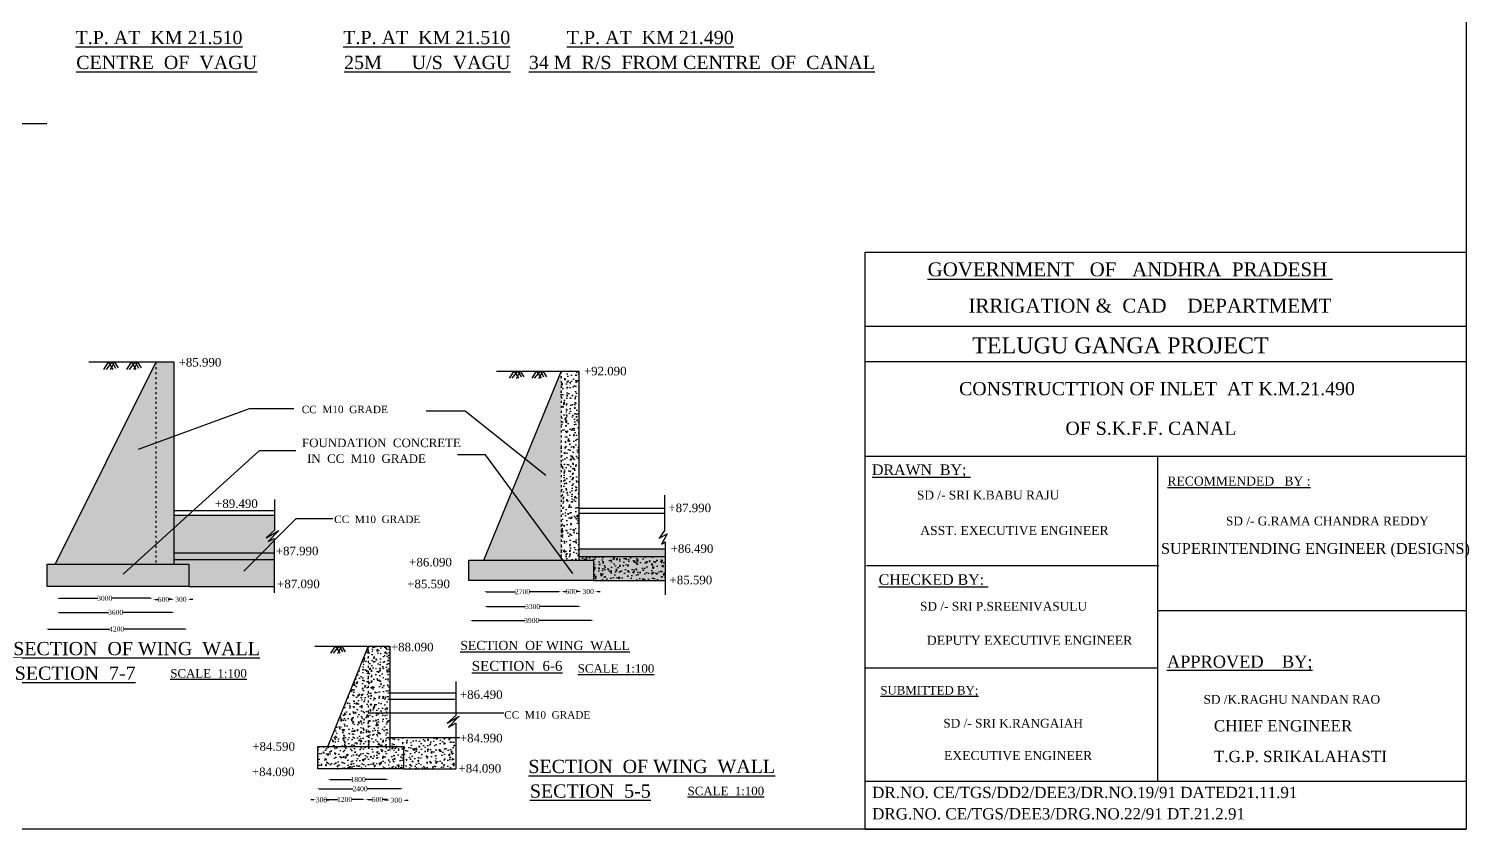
# Model space of a CAD drawing. Header units: millimetres. Extents: x 3154 to 175062, y 3900 to 113809.
# Drawn here: x 87885 to 175062, y 3900 to 52337 of the extents above; entities that cross this region are included whole.
import ezdxf

# ---------------------------------------------------------------- set-up
doc = ezdxf.new("R2010")
doc.units = ezdxf.units.MM
doc.header["$MEASUREMENT"] = 0
doc.header["$PDMODE"] = 66
doc.header["$PDSIZE"] = 170
doc.linetypes.add('ACAD_ISO03W100', pattern=[30, 12, -18])
for name, color, linetype in [('DIM', 5, 'Continuous'), ('DOT LINE', 3, 'ACAD_ISO03W100'), ('DWG. LINE', 1, 'Continuous'), ('HATCH', 2, 'Continuous'), ('TEXT', 7, 'Continuous')]:
    doc.layers.add(name, color=color, linetype=linetype)
doc.layers.add('TITLE', color=7, linetype='Continuous', lineweight=30)
doc.styles.get("Standard").update_dxf_attribs({"font": 'TIMES.TTF', "height": 300})
doc.dimstyles.get("Standard").update_dxf_attribs({"dimtxt": 300, "dimasz": 150, "dimexe": 0.18, "dimexo": 0.0625, "dimgap": 0.09, "dimtad": 0, "dimtih": 1, "dimtoh": 1, "dimdec": 1, "dimzin": 0, "dimdsep": 46, "dimtxsty": 'Standard', "dimcen": 0.09, "dimse1": 1, "dimse2": 1, "dimclrd": 5, "dimclre": 5, "dimclrt": 4, "dimadec": 0, "dimazin": 0, "dimtfac": 1, "dimtdec": 1, "dimtofl": 0, "dimtmove": 0, "dimatfit": 3, "dimfxl": 1, "dimtolj": 1, "dimtzin": 0, "dimarcsym": 0})
pattern_1 = [(50, (0, 0), (717.2602, -62.7521), [75, -825]), (355, (0, 0), (-138.7513, 752.192), [60, -660]), (100.4514, (59.8, -5.2), (578.5094, 689.4395), [63.74, -701.142]), (46.1842, (0, 200), (1067.241, -165.519), [112.5, -1237.5]), (96.6356, (88.9, 186.2), (934.663, 974.118), [95.61, -1051.713]), (351.1842, (0, 200), (934.662, 974.119), [90, -990]), (21, (100, 150), (596.907, -402.619), [75, -825]), (326, (100, 150), (243.3153, 725.15), [60, -660]), (71.4514, (149.74, 116.45), (840.2226, 322.5305), [63.74, -701.142]), (37.5, (0, 0), (12.15986, 332.89385), [0, -652, 0, -670, 0, -662.5]), (7.5, (0, 0), (263.0695, 394.4117), [0, -382, 0, -637, 0, -252.5]), (327.5, (-223, 0), (533.82244, -22.55487), [0, -250, 0, -780, 0, -1035]), (317.5, (-323, 0), (583.1862, 100.105), [0, -325, 0, -518, 0, -735])]

# ---------------------------------------------------------------- blocks, each defined once
blk = doc.blocks.new('*D57')
at = {"layer": 'Defpoints', "color": 0}
for p in [(115417, 18261), (120114, 18269), (120114, 18261)]:
    blk.add_point(p, dxfattribs=at)
at = {"layer": 'DIM', "color": 5, "lineweight": -2}
for p, q in [((115567, 18269), (117335, 18269)), ((119964, 18269), (118196, 18269))]:
    blk.add_line(p, q, dxfattribs=at)
at = {"layer": 'DIM', "color": 5}
for points in [[(115567, 18294), (115567, 18244), (115417, 18269)], [(119964, 18294), (119964, 18244), (120114, 18269)]]:
    blk.add_solid(points, dxfattribs=at)
at = {"layer": 'DIM', "color": 4, "insert": (117765, 18269), "char_height": 300, "attachment_point": 5}
blk.add_mtext('\\A1;2700', dxfattribs=at)
blk = doc.blocks.new('*D58')
at = {"layer": 'Defpoints', "color": 0}
for p in [(120113.5, 18269), (121325, 18289.5), (121325, 18269)]:
    blk.add_point(p, dxfattribs=at)
at = {"layer": 'DIM', "color": 5, "lineweight": -2}
for p, q in [((120263.5, 18289.5), (120404.34385, 18289.5)), ((121175, 18289.5), (121034.15615, 18289.5))]:
    blk.add_line(p, q, dxfattribs=at)
at = {"layer": 'DIM', "color": 5}
for points in [[(120263.5, 18314.5), (120263.5, 18264.5), (120113.5, 18289.5)], [(121175, 18314.5), (121175, 18264.5), (121325, 18289.5)]]:
    blk.add_solid(points, dxfattribs=at)
at = {"layer": 'DIM', "color": 4, "insert": (120719.25, 18289.5), "char_height": 300, "attachment_point": 5}
blk.add_mtext('\\A1;600', dxfattribs=at)
blk = doc.blocks.new('*D59')
at = {"layer": 'Defpoints', "color": 0}
for p in [(121325, 18289.5), (122158, 18289.5), (122158, 18280.5)]:
    blk.add_point(p, dxfattribs=at)
at = {"layer": 'DIM', "color": 5, "lineweight": -2}
for p, q in [((121175, 18280.5), (121025, 18280.5)), ((122308, 18280.5), (122458, 18280.5))]:
    blk.add_line(p, q, dxfattribs=at)
at = {"layer": 'DIM', "color": 5}
for points in [[(121175, 18305.5), (121175, 18255.5), (121325, 18280.5)], [(122308, 18305.5), (122308, 18255.5), (122158, 18280.5)]]:
    blk.add_solid(points, dxfattribs=at)
at = {"layer": 'DIM', "color": 4, "insert": (121741.5, 18280.5), "char_height": 300, "attachment_point": 5}
blk.add_mtext('\\A1;300', dxfattribs=at)
blk = doc.blocks.new('*D60')
at = {"layer": 'Defpoints', "color": 0}
for p in [(115448, 17350), (121312, 17368), (121312, 17350)]:
    blk.add_point(p, dxfattribs=at)
at = {"layer": 'DIM', "color": 5, "lineweight": -2}
for p, q in [((115598, 17368), (117954, 17368)), ((121162, 17368), (118806, 17368))]:
    blk.add_line(p, q, dxfattribs=at)
at = {"layer": 'DIM', "color": 5}
for points in [[(115598, 17394), (115598, 17344), (115448, 17368)], [(121162, 17394), (121162, 17344), (121312, 17368)]]:
    blk.add_solid(points, dxfattribs=at)
at = {"layer": 'DIM', "color": 4, "insert": (118380, 17368), "char_height": 300, "attachment_point": 5}
blk.add_mtext('\\A1;3300', dxfattribs=at)
blk = doc.blocks.new('*D61')
at = {"layer": 'Defpoints', "color": 0}
for p in [(114565, 16542), (122080, 16542), (122080, 16527)]:
    blk.add_point(p, dxfattribs=at)
at = {"layer": 'DIM', "color": 5, "lineweight": -2}
for p, q in [((114715, 16527), (117897, 16527)), ((121930, 16527), (118749, 16527))]:
    blk.add_line(p, q, dxfattribs=at)
at = {"layer": 'DIM', "color": 5}
for points in [[(114715, 16552), (114715, 16502), (114565, 16527)], [(121930, 16552), (121930, 16502), (122080, 16527)]]:
    blk.add_solid(points, dxfattribs=at)
at = {"layer": 'DIM', "color": 4, "insert": (118323, 16527), "char_height": 300, "attachment_point": 5}
blk.add_mtext('\\A1;3900', dxfattribs=at)
blk = doc.blocks.new('*D62')
at = {"layer": 'Defpoints', "color": 0}
for p in [(105970, 6941), (109662, 6941), (109662, 6908)]:
    blk.add_point(p, dxfattribs=at)
at = {"layer": 'DIM', "color": 5, "lineweight": -2}
for p, q in [((106120, 6908), (107406, 6908)), ((109512, 6908), (108225, 6908))]:
    blk.add_line(p, q, dxfattribs=at)
at = {"layer": 'DIM', "color": 5}
for points in [[(106120, 6933), (106120, 6883), (105970, 6908)], [(109512, 6933), (109512, 6883), (109662, 6908)]]:
    blk.add_solid(points, dxfattribs=at)
at = {"layer": 'DIM', "color": 4, "insert": (107816, 6908), "char_height": 300, "attachment_point": 5}
blk.add_mtext('\\A1;1800', dxfattribs=at)
blk = doc.blocks.new('*D63')
at = {"layer": 'Defpoints', "color": 0}
for p in [(105313, 6334), (110558, 6342), (110558, 6334)]:
    blk.add_point(p, dxfattribs=at)
at = {"layer": 'DIM', "color": 5, "lineweight": -2}
for p, q in [((105463, 6342), (107505, 6342)), ((110408, 6342), (108366, 6342))]:
    blk.add_line(p, q, dxfattribs=at)
at = {"layer": 'DIM', "color": 5}
for points in [[(105463, 6367), (105463, 6317), (105313, 6342)], [(110408, 6367), (110408, 6317), (110558, 6342)]]:
    blk.add_solid(points, dxfattribs=at)
at = {"layer": 'DIM', "color": 4, "insert": (107936, 6342), "char_height": 300, "attachment_point": 5}
blk.add_mtext('\\A1;2400', dxfattribs=at)
blk = doc.blocks.new('*D64')
at = {"layer": 'Defpoints', "color": 0}
for p in [(105263, 5701.5), (105746, 5701.5), (105746, 5676.5)]:
    blk.add_point(p, dxfattribs=at)
at = {"layer": 'DIM', "color": 5, "lineweight": -2}
for p, q in [((105113, 5676.5), (104963, 5676.5)), ((105896, 5676.5), (106046, 5676.5))]:
    blk.add_line(p, q, dxfattribs=at)
at = {"layer": 'DIM', "color": 5}
for points in [[(105113, 5701.5), (105113, 5651.5), (105263, 5676.5)], [(105896, 5701.5), (105896, 5651.5), (105746, 5676.5)]]:
    blk.add_solid(points, dxfattribs=at)
at = {"layer": 'DIM', "color": 4, "insert": (105596, 5676.5), "char_height": 300, "attachment_point": 5}
blk.add_mtext('\\A1;300', dxfattribs=at)
blk = doc.blocks.new('*D65')
at = {"layer": 'Defpoints', "color": 0}
for p in [(105746, 5702), (108252, 5702), (108252, 5693)]:
    blk.add_point(p, dxfattribs=at)
at = {"layer": 'DIM', "color": 5, "lineweight": -2}
for p, q in [((105896, 5693), (106590, 5693)), ((108102, 5693), (107408, 5693))]:
    blk.add_line(p, q, dxfattribs=at)
at = {"layer": 'DIM', "color": 5}
for points in [[(105896, 5718), (105896, 5668), (105746, 5693)], [(108102, 5718), (108102, 5668), (108252, 5693)]]:
    blk.add_solid(points, dxfattribs=at)
at = {"layer": 'DIM', "color": 4, "insert": (106999, 5693), "char_height": 300, "attachment_point": 5}
blk.add_mtext('\\A1;1200', dxfattribs=at)
blk = doc.blocks.new('*D66')
at = {"layer": 'Defpoints', "color": 0}
for p in [(108252, 5693), (109717, 5701.5), (109717, 5693)]:
    blk.add_point(p, dxfattribs=at)
at = {"layer": 'DIM', "color": 5, "lineweight": -2}
for p, q in [((108402, 5701.5), (108669.59385, 5701.5)), ((109567, 5701.5), (109299.40615, 5701.5))]:
    blk.add_line(p, q, dxfattribs=at)
at = {"layer": 'DIM', "color": 5}
for points in [[(108402, 5726.5), (108402, 5676.5), (108252, 5701.5)], [(109567, 5726.5), (109567, 5676.5), (109717, 5701.5)]]:
    blk.add_solid(points, dxfattribs=at)
at = {"layer": 'DIM', "color": 4, "insert": (108984.5, 5701.5), "char_height": 300, "attachment_point": 5}
blk.add_mtext('\\A1;600', dxfattribs=at)
blk = doc.blocks.new('*D67')
at = {"layer": 'Defpoints', "color": 0}
for p in [(109717, 5701.5), (110536.5, 5701.5), (110536.5, 5650.5)]:
    blk.add_point(p, dxfattribs=at)
at = {"layer": 'DIM', "color": 5, "lineweight": -2}
for p, q in [((109567, 5650.5), (109417, 5650.5)), ((110686.5, 5650.5), (110836.5, 5650.5))]:
    blk.add_line(p, q, dxfattribs=at)
at = {"layer": 'DIM', "color": 5}
for points in [[(109567, 5675.5), (109567, 5625.5), (109717, 5650.5)], [(110686.5, 5675.5), (110686.5, 5625.5), (110536.5, 5650.5)]]:
    blk.add_solid(points, dxfattribs=at)
at = {"layer": 'DIM', "color": 4, "insert": (110126.75, 5650.5), "char_height": 300, "attachment_point": 5}
blk.add_mtext('\\A1;300', dxfattribs=at)
blk = doc.blocks.new('*D80')
at = {"layer": 'Defpoints', "color": 0}
for p in [(89564, 17850), (95394, 17872), (95394, 17850)]:
    blk.add_point(p, dxfattribs=at)
at = {"layer": 'DIM', "color": 5, "lineweight": -2}
for p, q in [((89714, 17872), (92053, 17872)), ((95244, 17872), (92905, 17872))]:
    blk.add_line(p, q, dxfattribs=at)
at = {"layer": 'DIM', "color": 5}
for points in [[(89714, 17897), (89714, 17847), (89564, 17872)], [(95244, 17897), (95244, 17847), (95394, 17872)]]:
    blk.add_solid(points, dxfattribs=at)
at = {"layer": 'DIM', "color": 4, "insert": (92479, 17872), "char_height": 300, "attachment_point": 5}
blk.add_mtext('\\A1;3000', dxfattribs=at)
blk = doc.blocks.new('*D81')
at = {"layer": 'Defpoints', "color": 0}
for p in [(95394, 17850), (96672, 17850), (96672, 17806)]:
    blk.add_point(p, dxfattribs=at)
at = {"layer": 'DIM', "color": 5, "lineweight": -2}
for p, q in [((95544, 17806), (95718, 17806)), ((96522, 17806), (96348, 17806))]:
    blk.add_line(p, q, dxfattribs=at)
at = {"layer": 'DIM', "color": 5}
for points in [[(95544, 17831), (95544, 17781), (95394, 17806)], [(96522, 17831), (96522, 17781), (96672, 17806)]]:
    blk.add_solid(points, dxfattribs=at)
at = {"layer": 'DIM', "color": 4, "insert": (96033, 17806), "char_height": 300, "attachment_point": 5}
blk.add_mtext('\\A1;600', dxfattribs=at)
blk = doc.blocks.new('*D82')
at = {"layer": 'Defpoints', "color": 0}
for p in [(96672, 17806), (97505, 17813), (97505, 17806)]:
    blk.add_point(p, dxfattribs=at)
at = {"layer": 'DIM', "color": 5, "lineweight": -2}
for p, q in [((96522, 17813), (96372, 17813)), ((97655, 17813), (97805, 17813))]:
    blk.add_line(p, q, dxfattribs=at)
at = {"layer": 'DIM', "color": 5}
for points in [[(96522, 17838), (96522, 17788), (96672, 17813)], [(97655, 17838), (97655, 17788), (97505, 17813)]]:
    blk.add_solid(points, dxfattribs=at)
at = {"layer": 'DIM', "color": 4, "insert": (97088, 17813), "char_height": 300, "attachment_point": 5}
blk.add_mtext('\\A1;300', dxfattribs=at)
blk = doc.blocks.new('*D83')
at = {"layer": 'Defpoints', "color": 0}
for p in [(89577, 17030), (96709, 17030), (96709, 17021)]:
    blk.add_point(p, dxfattribs=at)
at = {"layer": 'DIM', "color": 5, "lineweight": -2}
for p, q in [((89727, 17021), (92717, 17021)), ((96559, 17021), (93569, 17021))]:
    blk.add_line(p, q, dxfattribs=at)
at = {"layer": 'DIM', "color": 5}
for points in [[(89727, 17046), (89727, 16996), (89577, 17021)], [(96559, 17046), (96559, 16996), (96709, 17021)]]:
    blk.add_solid(points, dxfattribs=at)
at = {"layer": 'DIM', "color": 4, "insert": (93143, 17021), "char_height": 300, "attachment_point": 5}
blk.add_mtext('\\A1;3600', dxfattribs=at)
blk = doc.blocks.new('*D84')
at = {"layer": 'Defpoints', "color": 0}
for p in [(88912, 16033), (97490, 16033), (97490, 16011)]:
    blk.add_point(p, dxfattribs=at)
at = {"layer": 'DIM', "color": 5, "lineweight": -2}
for p, q in [((89062, 16011), (92769, 16011)), ((97340, 16011), (93633, 16011))]:
    blk.add_line(p, q, dxfattribs=at)
at = {"layer": 'DIM', "color": 5}
for points in [[(89062, 16036), (89062, 15986), (88912, 16011)], [(97340, 16036), (97340, 15986), (97490, 16011)]]:
    blk.add_solid(points, dxfattribs=at)
at = {"layer": 'DIM', "color": 4, "insert": (93201, 16011), "char_height": 300, "attachment_point": 5}
blk.add_mtext('\\A1;4200', dxfattribs=at)

msp = doc.modelspace()

# ---------------------------------------------------------------- hatches: boundary and pattern name
at = {"layer": 'HATCH'}
h = msp.add_hatch(dxfattribs=at)
h.set_pattern_fill('AR-CONC', color=256, scale=100, style=0)
h.set_pattern_definition(pattern_1)
h.paths.add_polyline_path([(89476, 19946), (95565, 19946), (95565, 32153.5)])
h.paths.add_polyline_path([(88999, 19946), (88999, 18586.5), (97572.5, 18586.5), (97572.5, 19946)])
h.paths.add_polyline_path([(96674, 32153.5), (95565, 32153.5), (95565, 19946), (96674, 19946)])
h.paths.add_polyline_path([(96674, 20225.5), (96674, 19946), (97572.5, 19946), (97572.5, 18586.5), (102730, 18586.5), (102730, 20225.5)])
h.paths.add_polyline_path([(102730, 20225.5), (102730, 20627), (96674, 20627), (96674, 20225.5)])
h.paths.add_polyline_path([(102730, 20627), (102730, 21486), (102362, 21319.5), (103013, 21966), (102253.5, 21540), (102761.5, 21993), (102761.5, 22907.5), (96674, 22907.5), (96674, 20627)])
h = msp.add_hatch(dxfattribs=at)
h.set_pattern_fill('AR-CONC', color=256, scale=100, style=0)
h.set_pattern_definition(pattern_1)
h.paths.add_polyline_path([(120098, 31622.5), (115425.58, 20189), (120098, 20189)])
h.paths.add_polyline_path([(121183.5, 31622.5), (120098, 31622.5), (120098, 20189), (121183.5, 20189)], flags=17)
h.paths.add_polyline_path([(122067, 20189), (114508.5, 20189), (114508.5, 18953), (122067, 18953)])
h.paths.add_polyline_path([(126400.5, 20405), (121183.5, 20405), (121183.5, 31622.5), (120098, 31622.5), (120098, 20189), (122067, 20189), (122067, 18953), (126400.5, 18953)])
h.paths.add_polyline_path([(126400.5, 20863), (121183.5, 20863), (121183.5, 20405), (126400.5, 20405)], flags=17)
h = msp.add_hatch(dxfattribs=at)
h.set_pattern_fill('AR-CONC', color=256, scale=100, style=0)
h.set_pattern_definition(pattern_1)
h.paths.add_polyline_path([(120098, 20189), (122067, 20189), (122067, 18953), (126400.5, 18953), (126400.5, 20405), (121183.5, 20405), (121183.5, 31622.5), (120098, 31622.5)])
h = msp.add_hatch(dxfattribs=at)
h.set_pattern_fill('AR-CONC', color=256, scale=100, style=0)
h.set_pattern_definition(pattern_1)
h.paths.add_polyline_path([(110572, 7545.5), (110572, 8910), (105386, 8910), (105386, 7545.5)])
h.paths.add_polyline_path([(110572, 7545.5), (113730.5, 7545.5), (113730.5, 9439.5), (109739.5, 9439.5), (109739.5, 8910), (110572, 8910)])
h.paths.add_polyline_path([(109739.5, 14980.5), (108414.5, 14980.5), (108414.5, 8910), (109739.5, 8910)])
h.paths.add_polyline_path([(108414.5, 14980.5), (105972.28, 8910), (108414.5, 8910)])

# ---------------------------------------------------------------- linework, layer by layer
at = {"layer": 'DOT LINE', "ltscale": 10}
for p, q in [((120098, 31622.5), (120098, 20195)), ((108414.5, 14980.5), (108414.5, 8782.5))]:
    msp.add_line(p, q, dxfattribs=at)
msp.add_lwpolyline([(95565, 32153.5), (95565, 19946)], dxfattribs=at)
at = {"layer": 'DWG. LINE'}
for p, q in [((120098, 31622.5), (115412.5, 20157)), ((116191.5, 31622.5), (121183.5, 31622.5)), ((121183.5, 31622.5), (121183.5, 20209)), ((126365.5, 24113.5), (126365.5, 21976)), ((121183.5, 23336), (126365.5, 23336)), ((121183.5, 23027), (126365.5, 23027)), ((126365.5, 21976), (126040.5, 21502)), ((126040.5, 21502), (126521.5, 21773.5)), ((126521.5, 21773.5), (126178, 21142.5)), ((126178, 21142.5), (126400.5, 21289.5)), ((126400.5, 21289.5), (126400.5, 18078.5)), ((121183.5, 20863), (126400.5, 20863)), ((121183.5, 20405), (126400.5, 20405)), ((122067, 18953), (126400.5, 18953)), ((105197, 14980.5), (109739.5, 14980.5)), ((108414.5, 14980.5), (105940.5, 8831)), ((109739.5, 14980.5), (109739.5, 8786)), ((113732, 12842), (113732, 10781.5)), ((109620.5, 12148.5), (113732, 12148.5)), ((109620.5, 11760), (113732, 11760)), ((113732, 10781.5), (113198, 10312.5)), ((113198, 10312.5), (113926, 10740)), ((113926, 10740), (113279, 10067)), ((113279, 10067), (113730.5, 10323)), ((113730.5, 10323), (113730.5, 7545.5)), ((109552.5, 9439.5), (113975, 9439.5)), ((110572, 7545.5), (113730.5, 7545.5))]:
    msp.add_line(p, q, dxfattribs=at)
for points in [[(4605.66, 46601), (88975, 46601)], [(95565, 32153.5), (89476, 19946)], [(96674, 19946), (96674, 32153.5), (91524.5, 32153.5)], [(102761.5, 23858), (102761.5, 21993), (102253.5, 21540), (103013, 21966), (102362, 21319.5), (102730, 21486), (102730, 18208.5)], [(96674, 23177), (102707.5, 23177)], [(96674, 22907.5), (102761.5, 22907.5)], [(96674, 20627), (102730, 20627)], [(96674, 20225.5), (102730, 20225.5)], [(97572.5, 18586.5), (102730, 18586.5)]]:
    msp.add_lwpolyline(points, dxfattribs=at)
for points in [[(114508.5, 20189), (122067, 20189), (122067, 18953), (114508.5, 18953)], [(88999, 19946), (97572.5, 19946), (97572.5, 18586.5), (88999, 18586.5)], [(105386, 8910), (110572, 8910), (110572, 7545.5), (105386, 7545.5)]]:
    msp.add_lwpolyline(points, close=True, dxfattribs=at)
at = {"layer": 'HATCH'}
for points in [[(92425.5, 31725), (92700, 32153.5), (92965, 31726)], [(92577.5, 31723.5), (92931, 32153.5), (93123.5, 31804)], [(92837.5, 31714), (93071.5, 32153.5), (93295, 31810)], [(93824.75, 31725), (94099.25, 32153.5), (94364.25, 31726)], [(93976.75, 31723.5), (94330.25, 32153.5), (94522.75, 31804)], [(94236.75, 31714), (94470.75, 32153.5), (94694.25, 31810)], [(116980.5, 31194), (117255, 31622.5), (117520, 31195)], [(117132.5, 31192.5), (117486, 31622.5), (117678.5, 31273)], [(117392.5, 31183), (117626.5, 31622.5), (117850, 31279)], [(118347, 31194), (118621.5, 31622.5), (118886.5, 31195)], [(118499, 31192.5), (118852.5, 31622.5), (119045, 31273)], [(118759, 31183), (118993, 31622.5), (119216.5, 31279)], [(106166.5, 14552), (106441, 14980.5), (106706, 14553)], [(106318.5, 14550.5), (106672, 14980.5), (106864.5, 14631)], [(106578.5, 14541), (106812.5, 14980.5), (107036, 14637)]]:
    msp.add_lwpolyline(points, dxfattribs=at)
at = {"layer": 'TITLE'}
for p, q in [((174876.08, 113808.68), (174876.08, 3899.87)), ((174876.08, 3899.87), (3154.36, 3899.87))]:
    msp.add_line(p, q, dxfattribs=at)
at = {"layer": 'TITLE', "lineweight": 30}
for p, q in [((138501.9, 38821.7), (174876.08, 38821.7)), ((174876.08, 38821.7), (174876.08, 3899.87)), ((138501.9, 34345.14), (174876.08, 34345.14)), ((138501.9, 32212.15), (174876.08, 32212.15)), ((138501.9, 26481), (174876.08, 26481)), ((138577.68, 19861.36), (156269.12, 19861.36)), ((138501.9, 13673.16), (156193.34, 13673.16)), ((174876.08, 6789.03), (138501.9, 6789.03)), ((138501.9, 3899.87), (174876.08, 3899.87))]:
    msp.add_line(p, q, dxfattribs=at)
at = {"layer": 'TITLE'}
msp.add_lwpolyline([(138501.9, 3899.87), (138501.9, 38821.7)], dxfattribs=at)
at = {"layer": 'TITLE', "lineweight": 30}
for points in [[(156193.34, 26481), (156193.34, 6789.03)], [(156193.34, 17127), (174876.08, 17127)]]:
    msp.add_lwpolyline(points, dxfattribs=at)

# ---------------------------------------------------------------- texts
at = {"layer": 'TEXT'}
for s, height, p in [('+85.990', 516.147, (96953.5, 31899.33)), ('+92.090', 516.147, (121480.39, 31367.27)), ('  CC  M10  GRADE', 450, (104065.5, 29076.5)), ('FOUNDATION  CONCRETE  ', 516.1467, (104422.48, 27021.24)), ('   IN  CC  M10  GRADE', 516.1467, (104143, 26069)), ('+89.490', 516.147, (99159.5, 23343.33)), ('+87.990', 516.147, (126594.37, 23085.87)), ('  CC  M10  GRADE', 450, (106029, 22427)), ('+87.990', 516.147, (102831, 20477.33)), ('+86.490', 516.147, (126732.28, 20621.51)), ('+86.090', 516.147, (110907.14, 19799.7)), ('+85.590', 516.147, (126663.6, 18723.08)), ('+87.090', 516.147, (102912, 18483.33)), ('+85.590', 516.147, (110787.36, 18483.33)), ('+88.090', 516.147, (109798.5, 14664.83)), ('+86.490', 516.147, (113976, 11786.83)), ('  CC  M10  GRADE', 450, (116318.5, 10594)), ('+84.990', 516.147, (113975.5, 9155.83)), ('+84.590', 516.147, (101409, 8646.33)), ('+84.090', 516.147, (101385, 7112.83)), ('+84.090', 516.147, (113891.5, 7321.33))]:
    msp.add_text(s, height=height, dxfattribs=at).set_placement(p)
at = {"layer": 'TITLE'}
for s, height, p in [('%%UT.P. AT  KM 21.510', 800, (90711.98, 51411)), ('%%UT.P. AT  KM 21.510', 800, (106919.17, 51411)), ('%%UT.P. AT  KM 21.490', 800, (120446.04, 51411)), ('%%UCENTRE  OF  VAGU', 800, (90757.3, 49901.67)), ('%%U25M      U/S  VAGU', 800, (106964.49, 49901.67)), ('%%U34 M  R/S  FROM CENTRE  OF  CANAL', 800, (118148.59, 49901.67)), ('%%USECTION  OF WING  WALL', 800, (86939.95, 14431.12)), ('%%USECTION  OF WING  WALL', 550, (114001.5, 14746.83)), ('%%USECTION  6-6', 600, (114695.5, 13483.5)), ('%%USECTION  7-7', 800, (87031, 12941.33)), ('%%USCALE  1:100', 516.1467, (96447.5, 13072.83)), ('%%USCALE  1:100', 516.1467, (121107, 13370)), ('%%USECTION  OF WING  WALL', 800, (118119.45, 7297.62)), ('%%USECTION  5-5', 800, (118210.5, 5807.83)), ('%%USCALE  1:100', 516.1467, (127756.5, 5953.83))]:
    msp.add_text(s, height=height, dxfattribs=at).set_placement(p)
at = {"layer": 'TITLE', "lineweight": 30}
for s, height, p in [('%%UGOVERNMENT   OF   ANDHRA  PRADESH ', 837.7127, (142287.11, 37360.21)), ('IRRIGATION &  CAD    DEPARTMEMT ', 837.7127, (144759.11, 35163.27)), ('TELUGU GANGA PROJECT', 963.667, (144977.04, 32697.15)), ('CONSTRUCTTION OF INLET  AT K.M.21.490', 795.3462, (144187.67, 30160.93)), ('OF S.K.F.F. CANAL', 795.3462, (150625.67, 27766.97)), ('%%UDRAWN  BY; ', 636.3224, (138919.8, 25337.31)), ('%%URECOMMENDED   BY :', 546.078, (156796.67, 24694.81)), ('SD /- SRI K.BABU RAJU', 533.05, (141640.63, 23854.91)), ('SD /- G.RAMA CHANDRA REDDY', 533.05, (160340.45, 22284.43)), ('ASST. EXECUTIVE ENGINEER', 546.8402, (141837.35, 21706.07)), ('SUPERINTENDING ENGINEER (DESIGNS)', 651.5543, (156408.82, 20563.01)), ('%%UCHECKED BY: ', 636.3224, (139320.77, 18688.96)), ('SD /- SRI P.SREENIVASULU', 533.05, (141824.33, 17123.96)), ('DEPUTY EXECUTIVE ENGINEER', 546.8402, (142238.31, 15057.72)), ('%%UAPPROVED    BY;', 734.2182, (156767.49, 13671.27)), ('%%USUBMITTED BY;', 513.9557, (139425.26, 12048.55)), ('SD /K.RAGHU NANDAN RAO', 533.05, (158981.29, 11488.06)), ('SD /- SRI K.RANGAIAH', 533.05, (143232.23, 10044.41)), ('CHIEF ENGINEER', 681.7253, (159610.92, 9817.7)), ('EXECUTIVE ENGINEER', 546.8402, (143275.49, 8084.53)), ('T.G.P. SRIKALAHASTI', 681.7253, (159610.92, 7960.78)), ('DR.NO. CE/TGS/DD2/DEE3/DR.NO.19/91 DATED21.11.91', 681.7253, (138923.3, 5782.55)), ('DRG.NO. CE/TGS/DEE3/DRG.NO.22/91 DT.21.2.91', 681.7253, (138923.3, 4491.05))]:
    msp.add_text(s, height=height, dxfattribs=at).set_placement(p)

# ---------------------------------------------------------------- dimensions: what is measured, and where the dimension line sits
at = {"layer": 'DIM'}
for p1, p2, distance, text, picture, middle in [((115417, 18261), (120113.5, 18261), 8, '2700', '*D57', (117765.25, 18269)), ((120113.5, 18269), (121325, 18269), 20.5, '600', '*D58', (120719.25, 18289.5)), ((121325, 18289.5), (122158, 18289.5), -9, '300', '*D59', (121741.5, 18280.5)), ((89563.53, 17850.02), (95394.1, 17850.02), 21.49, '3000', '*D80', (92478.81, 17871.51)), ((95394.1, 17850.02), (96671.67, 17850.02), -43.97, '600', '*D81', (96032.89, 17806.05)), ((96671.67, 17806.05), (97504.63, 17806.05), 7.25, '300', '*D82', (97088.15, 17813.3)), ((115448, 17350.5), (121312, 17350.5), 18, '3300', '*D60', (118380, 17368.5)), ((89576.88, 17030.12), (96708.72, 17030.12), -9.48, '3600', '*D83', (93142.8, 17020.65)), ((114565, 16542), (122080.5, 16542), -15, '3900', '*D61', (118322.75, 16527)), ((88911.78, 16032.87), (97489.81, 16032.87), -21.61, '4200', '*D84', (93200.8, 16011.26)), ((105969.5, 6941), (109661.5, 6941), -33, '1800', '*D62', (107815.5, 6908)), ((105313, 6333.5), (110558, 6333.5), 8.5, '2400', '*D63', (107935.5, 6342)), ((105746, 5701.5), (108252, 5701.5), -8.5, '1200', '*D65', (106999, 5693)), ((108252, 5693), (109717, 5693), 8.5, '600', '*D66', (108984.5, 5701.5)), ((109717, 5701.5), (110536.5, 5701.5), -51, '300', '*D67', (110126.75, 5650.5))]:
    dim = msp.add_aligned_dim(p1=p1, p2=p2, distance=distance, text=text, dimstyle='Standard', dxfattribs=at)
    dim.commit()
    dim.dimension.update_dxf_attribs({"geometry": picture, "text_midpoint": middle})
dim = msp.add_linear_dim(base=(105746, 5676.5), p1=(105263, 5701.5), p2=(105746, 5701.5), angle=0, text='300', dimstyle='Standard', dxfattribs=at)
dim.commit()
dim.dimension.update_dxf_attribs({"geometry": '*D64', "text_midpoint": (105596, 5676.5), "dimtype": 161})

# ---------------------------------------------------------------- leaders
for points in [[(94515, 26896.5), (101235, 29350), (103921, 29350)], [(119187, 25298.5), (114296, 29202), (111932.5, 29202)], [(93606, 19336), (101847, 26817.5), (104045, 26817.5)], [(120801.5, 19379.5), (115519.5, 26560.5), (113828.5, 26560.5)], [(100897.5, 19514), (104076.5, 22700), (106287.5, 22700)], [(108414.5, 10934.5), (116634.5, 10934.5)]]:
    msp.add_leader(points, dimstyle='Standard', override={"dimgap": 0.09, "dimtad": 0}, dxfattribs=at)

doc.saveas('drawing.dxf')
